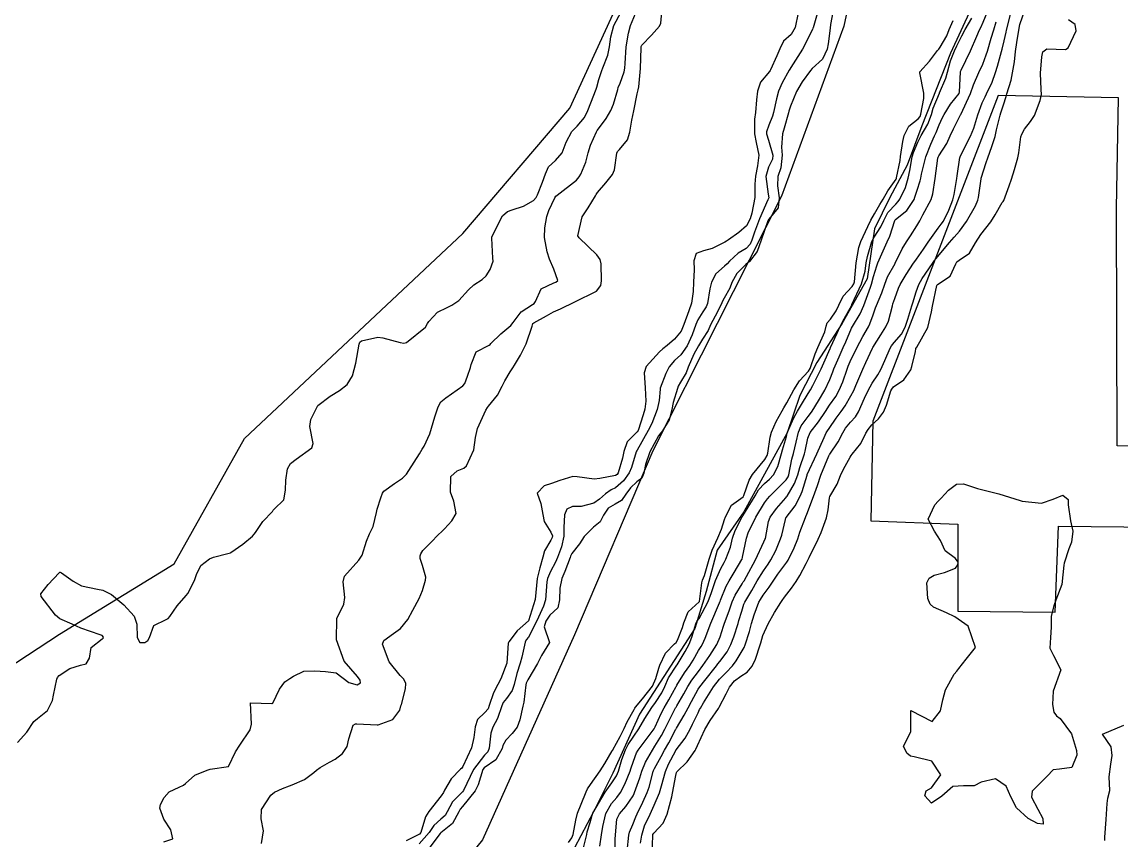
# Model space of a CAD drawing. Header units: metres. Extents: x 292545 to 299085, y 7450245 to 7463078.
# Drawn here: x 296608.5 to 296711.8, y 7460355.5 to 7460432.3 of the extents above; entities that cross this region are included whole.
import ezdxf

# ---------------------------------------------------------------- set-up
doc = ezdxf.new("R2010")
doc.units = ezdxf.units.M
for name, color, linetype in [('Curvas de Nivel 1m', 11, 'Continuous'), ('Curvas de Nivel 5m', 15, 'Continuous'), ('Edificações', 30, 'Continuous'), ('Hidrografia', 140, 'Continuous')]:
    doc.layers.add(name, color=color, linetype=linetype)

msp = doc.modelspace()

# ---------------------------------------------------------------- linework, layer by layer
at = {"layer": 'Curvas de Nivel 1m', "flags": 128}
for points, elevation in [([(296684.73, 7460433.7), (296684.42, 7460432.03), (296684.38, 7460431.7), (296684.22, 7460430.21), (296684.12, 7460429.71), (296683.66, 7460428.77), (296682.7, 7460427.9), (296682.54, 7460427.72), (296681.78, 7460426.64), (296681.24, 7460425.74), (296680.66, 7460424.36), (296680.52, 7460423.89), (296680.48, 7460423.75), (296680.08, 7460422.31), (296679.93, 7460421.76), (296679.84, 7460420.53), (296679.89, 7460419.76), (296679.76, 7460418.59), (296679.49, 7460417.76), (296679.45, 7460416.88), (296679.62, 7460415.76), (296679.5, 7460414.81), (296678.65, 7460413.77), (296678.59, 7460413.72), (296678.53, 7460413.61), (296677.92, 7460411.78), (296677.55, 7460410.73), (296676.83, 7460409.79), (296676.48, 7460409.5), (296675.63, 7460408.65), (296675.16, 7460407.81), (296674.98, 7460407.29), (296674.45, 7460406.34), (296674.27, 7460406), (296674.19, 7460405.82), (296673.59, 7460404.66), (296673.17, 7460403.83), (296672.93, 7460403.31), (296672.4, 7460402.48), (296672.02, 7460401.85), (296671.6, 7460401.07), (296671.08, 7460399.86), (296670.89, 7460399.34), (296670.35, 7460398.45), (296670.14, 7460398.08), (296670.06, 7460397.87), (296669.65, 7460396.55), (296669.54, 7460395.88), (296669.29, 7460394.9), (296668.66, 7460393.89), (296668.49, 7460393.69), (296668.29, 7460393.41), (296667.48, 7460391.9), (296667.07, 7460390.72), (296666.92, 7460389.91), (296666.71, 7460389.45), (296666.24, 7460389.08), (296665.64, 7460388.52), (296665.23, 7460387.93), (296664.82, 7460387.33), (296664.21, 7460387.01), (296663.55, 7460386.61), (296663.12, 7460385.95), (296662.82, 7460385.33), (296662.19, 7460384.83), (296661.3, 7460383.97), (296660.88, 7460383.28), (296660.16, 7460382.35), (296660.03, 7460382.12), (296659.98, 7460381.99), (296659.48, 7460380.66), (296659.22, 7460380), (296659.01, 7460379.11), (296658.98, 7460378), (296658.83, 7460377.27), (296658.09, 7460376.58), (296657.7, 7460376.02), (296657.55, 7460375.49), (296658.06, 7460374.01), (296657.3, 7460372.77), (296656.91, 7460372.03), (296656.02, 7460370.5), (296655.87, 7460370.19), (296655.83, 7460370.04), (296655.63, 7460368.41), (296655.56, 7460368.04), (296655.28, 7460366.74), (296655.01, 7460366.05), (296654.56, 7460365.45), (296653.95, 7460364.84), (296653.68, 7460364.33), (296653.61, 7460364.06), (296653.02, 7460362.98), (296651.92, 7460362.25), (296651.79, 7460362.08), (296651.35, 7460360.64), (296651.07, 7460360.09), (296649.88, 7460358.61), (296649.65, 7460358.34), (296649.54, 7460358.11), (296648.95, 7460357.02), (296647.84, 7460356.14), (296647.79, 7460356.08), (296646.35, 7460354.15)], 653), ([(296666.6, 7460355.15), (296666.71, 7460355.91), (296666.98, 7460356.79), (296667.49, 7460357.9), (296667.61, 7460358.17), (296667.88, 7460358.73), (296668.37, 7460359.89), (296668.55, 7460360.54), (296668.93, 7460361.88), (296669.23, 7460362.57), (296669.91, 7460363.87), (296669.92, 7460363.89), (296669.94, 7460363.92), (296670.79, 7460365.02), (296671.25, 7460365.86), (296671.48, 7460366.34), (296671.99, 7460367.41), (296672.14, 7460367.7), (296672.23, 7460367.85), (296672.5, 7460368.35), (296673.43, 7460369.83), (296674.02, 7460370.57), (296674.64, 7460371.2), (296675.23, 7460371.81), (296675.57, 7460372.27), (296676.05, 7460373.08), (296676.31, 7460373.54), (296676.43, 7460373.8), (296676.82, 7460375.05), (296677.02, 7460375.79), (296677.27, 7460376.61), (296677.71, 7460377.78), (296677.84, 7460378.05), (296678.11, 7460378.46), (296678.68, 7460379.2), (296679.05, 7460379.76), (296679.49, 7460380.41), (296680.15, 7460381.31), (296680.34, 7460381.56), (296680.45, 7460381.75), (296681.01, 7460382.9), (296681.35, 7460383.74), (296681.56, 7460384.36), (296682.07, 7460385.73), (296682.11, 7460385.83), (296682.21, 7460386.06), (296682.84, 7460387.72), (296683.2, 7460388.75), (296683.53, 7460389.71), (296684.27, 7460391.54), (296684.32, 7460391.65), (296684.36, 7460391.7), (296685.13, 7460392.85), (296685.57, 7460393.69), (296685.84, 7460394.14), (296686.31, 7460394.7), (296686.78, 7460395.21), (296687.05, 7460395.67), (296687.62, 7460396.94), (296687.96, 7460397.66), (296688.35, 7460398.35), (296688.86, 7460399.14), (296689.14, 7460399.64), (296689.53, 7460400.48), (296690.03, 7460401.63), (296690.16, 7460401.87), (296690.4, 7460402.17), (296691.08, 7460402.95), (296691.44, 7460403.62), (296691.68, 7460404.37), (296692.06, 7460405.61), (296692.15, 7460405.91), (296692.46, 7460406.92), (296692.72, 7460407.61), (296693.04, 7460408.17), (296694.01, 7460409.59), (296694.2, 7460409.87), (296694.49, 7460410.26), (296695.1, 7460410.98), (296695.6, 7460411.57), (296696.02, 7460412.06), (296696.52, 7460412.64), (296697.2, 7460413.55), (296698.03, 7460415.02), (296698.25, 7460415.53), (296698.31, 7460415.78), (296698.56, 7460417.53), (296698.58, 7460417.61), (296699.03, 7460419.09), (296699.18, 7460419.52), (296699.57, 7460420.57), (296699.87, 7460421.52), (296700.02, 7460422.13), (296700.35, 7460423.51), (296700.42, 7460423.75), (296700.66, 7460424.5), (296700.91, 7460425.27), (296700.99, 7460425.51), (296701.37, 7460426.82), (296701.52, 7460427.5), (296701.68, 7460428.54), (296701.79, 7460429.5), (296701.9, 7460430.33), (296702.09, 7460431.5), (296702.21, 7460432.04), (296702.7, 7460433.49)], 658), ([(296608.12, 7460364.61), (296608.98, 7460365.57), (296609.66, 7460366.58), (296609.98, 7460366.87), (296610.94, 7460367.62), (296611.39, 7460368.57), (296611.51, 7460369.05), (296611.81, 7460370.56), (296611.86, 7460370.72), (296612.02, 7460370.9), (296613.03, 7460371.55), (296614.03, 7460371.87), (296614.55, 7460372.01), (296614.86, 7460372.52), (296615.02, 7460373.55), (296616.06, 7460374.36), (296616.16, 7460374.42), (296616.19, 7460374.51), (296616.06, 7460374.66), (296615.86, 7460374.72), (296614.07, 7460375.34), (296613.26, 7460375.73), (296612.08, 7460376.22), (296611.68, 7460376.56), (296610.35, 7460378.33), (296610.3, 7460378.58), (296611.01, 7460379.46), (296612.04, 7460380.56), (296612.09, 7460380.6), (296612.13, 7460380.62), (296612.24, 7460380.56), (296613.34, 7460379.75), (296614.12, 7460379.33), (296615.62, 7460379.02), (296616.12, 7460378.92), (296616.93, 7460378.5), (296618.1, 7460377.54), (296619.08, 7460376.48), (296619.33, 7460375.72), (296619.35, 7460374.47), (296619.61, 7460374.02), (296620.06, 7460374.01), (296620.34, 7460374.18), (296620.5, 7460374.46), (296620.92, 7460375.61), (296622.08, 7460376.17), (296622.26, 7460376.26), (296622.4, 7460376.44), (296623.09, 7460377.44), (296623.96, 7460378.41), (296624.11, 7460378.62), (296624.72, 7460379.82), (296624.93, 7460380.4), (296625.32, 7460381.22), (296626.15, 7460381.87), (296626.51, 7460382.02), (296627.86, 7460382.37), (296628.1, 7460382.42), (296628.15, 7460382.45), (296629.28, 7460383.24), (296630.18, 7460383.99), (296630.34, 7460384.18), (296630.45, 7460384.34), (296631.15, 7460385.38), (296632.04, 7460386.32), (296632.11, 7460386.42), (296632.21, 7460386.53), (296633.12, 7460387.41), (296633.27, 7460388.31), (296633.31, 7460389.24), (296633.46, 7460390.31), (296633.75, 7460390.82), (296634.26, 7460391.21), (296635.73, 7460392.28), (296635.87, 7460392.69), (296635.56, 7460394.28), (296635.65, 7460394.94), (296636.32, 7460396.27), (296637.46, 7460397.13), (296638.34, 7460397.66), (296639.06, 7460398.24), (296639.55, 7460399.04), (296639.87, 7460400.23), (296640.18, 7460402.01), (296640.25, 7460402.22), (296640.39, 7460402.33), (296641.94, 7460402.67), (296642.4, 7460402.62), (296644.04, 7460402.18), (296644.39, 7460402.12), (296644.64, 7460402.18), (296646.41, 7460403.63), (296646.6, 7460403.95), (296646.71, 7460404.15), (296647.55, 7460405.02), (296648.43, 7460405.47), (296648.89, 7460405.67), (296649.55, 7460406.11), (296650.45, 7460407.11), (296650.96, 7460407.59), (296651.74, 7460408.09), (296652.12, 7460408.43), (296652.48, 7460409.03), (296652.75, 7460409.82), (296652.74, 7460410.08), (296652.63, 7460411.97), (296652.65, 7460412.08), (296653.25, 7460413.35), (296653.64, 7460414.07), (296654.12, 7460414.48), (296654.54, 7460414.62), (296655.61, 7460414.98), (296656.56, 7460415.52), (296656.8, 7460415.79), (296656.92, 7460416.03), (296657.38, 7460417.22), (296657.67, 7460418.02), (296657.95, 7460418.66), (296658.6, 7460419.26), (296659.24, 7460420), (296659.63, 7460420.98), (296660.15, 7460421.99), (296660.64, 7460422.5), (296661.32, 7460423.3), (296661.66, 7460423.97), (296661.94, 7460424.69), (296662.42, 7460425.96), (296662.48, 7460426.16), (296662.69, 7460426.86), (296662.95, 7460427.71), (296663.05, 7460427.96), (296663.52, 7460429.14), (296663.68, 7460429.95), (296663.8, 7460430.88), (296664.1, 7460431.95), (296664.77, 7460433.24)], 653), ([(296621.84, 7460355.3), (296622.69, 7460355.58), (296622.5, 7460356.43), (296621.86, 7460357.41), (296621.49, 7460358.44), (296621.54, 7460358.78), (296621.88, 7460359.46), (296622.35, 7460359.98), (296623.28, 7460360.43), (296623.71, 7460360.61), (296623.9, 7460360.77), (296624.77, 7460361.54), (296625.92, 7460362.03), (296626.21, 7460362.1), (296627.92, 7460362.37), (296628.57, 7460363.73), (296628.98, 7460364.36), (296629.96, 7460365.81), (296630.07, 7460366.34), (296629.99, 7460368.34), (296631.99, 7460368.28), (296632.02, 7460368.29), (296632.09, 7460368.32), (296632.71, 7460369.61), (296633.21, 7460370.31), (296633.69, 7460370.63), (296634.02, 7460370.83), (296635, 7460371.31), (296636.03, 7460371.36), (296637.02, 7460371.27), (296638.03, 7460371.17), (296639.22, 7460370.24), (296640.01, 7460370.03), (296640.32, 7460370.23), (296640.27, 7460370.48), (296640.02, 7460370.81), (296638.78, 7460372.24), (296638.06, 7460374.25), (296638.08, 7460376.25), (296638.74, 7460377.6), (296638.85, 7460378.24), (296638.68, 7460379.69), (296638.82, 7460380.24), (296640.15, 7460381.75), (296640.46, 7460382.22), (296640.86, 7460383.52), (296641.16, 7460384.21), (296641.49, 7460384.91), (296641.81, 7460386.2), (296641.88, 7460386.53), (296642.22, 7460387.6), (296642.38, 7460388.04), (296642.51, 7460388.2), (296643.5, 7460388.92), (296644.24, 7460389.45), (296644.62, 7460389.8), (296644.86, 7460390.17), (296645.85, 7460391.73), (296646.11, 7460392.15), (296646.17, 7460392.26), (296646.28, 7460392.45), (296646.83, 7460393.61), (296646.98, 7460394.14), (296647.28, 7460395.18), (296647.6, 7460396.14), (296647.86, 7460396.6), (296648.33, 7460396.98), (296649.93, 7460398.11), (296650.11, 7460398.34), (296650.36, 7460399.02), (296650.63, 7460399.84), (296650.7, 7460400.1), (296651.18, 7460401.29), (296652.39, 7460401.92), (296652.48, 7460401.99), (296652.55, 7460402.08), (296653.48, 7460403), (296654.41, 7460403.76), (296654.63, 7460404.06), (296655.4, 7460405.07), (296656.44, 7460405.74), (296656.62, 7460405.85), (296656.73, 7460406.03), (296657.26, 7460407.22), (296658.46, 7460407.79), (296658.64, 7460407.83), (296658.83, 7460408.01), (296658.47, 7460409.05), (296658.04, 7460410.01), (296657.82, 7460410.69), (296657.57, 7460412.02), (296657.6, 7460412.94), (296657.79, 7460414.02), (296657.99, 7460414.56), (296658.56, 7460415.77), (296658.65, 7460415.92), (296658.76, 7460416.01), (296660.58, 7460417.43), (296660.83, 7460417.73), (296660.98, 7460417.98), (296661.46, 7460419.11), (296661.68, 7460419.97), (296661.89, 7460420.69), (296662.46, 7460421.96), (296662.52, 7460422.08), (296662.64, 7460422.25), (296663.38, 7460423.22), (296663.82, 7460423.95), (296664.06, 7460424.54), (296664.46, 7460425.94), (296664.51, 7460426.11), (296664.68, 7460426.53), (296665.05, 7460427.58), (296665.11, 7460427.93), (296665.14, 7460428.36), (296665.26, 7460429.93), (296665.45, 7460431.22), (296665.65, 7460431.93), (296666.28, 7460433.43)], 654), ([(296683.23, 7460433.25), (296682.8, 7460431.72), (296682.78, 7460431.68), (296682.74, 7460431.57), (296681.79, 7460429.73), (296680.71, 7460427.99), (296680.61, 7460427.85), (296680.55, 7460427.75), (296679.89, 7460426.56), (296679.55, 7460425.76), (296679.36, 7460425.07), (296679.07, 7460423.77), (296678.97, 7460423.44), (296678.64, 7460422.57), (296678.43, 7460421.97), (296678.43, 7460421.77), (296678.62, 7460421.17), (296679.01, 7460419.77), (296678.98, 7460419.39), (296678.59, 7460418.65), (296678.36, 7460417.77), (296678.56, 7460416.09), (296678.63, 7460415.77), (296678.62, 7460415.7), (296678.55, 7460415.56), (296677.75, 7460413.78), (296677.28, 7460412.55), (296677.05, 7460411.79), (296676.9, 7460411.4), (296676.5, 7460411.01), (296675.75, 7460410.55), (296674.94, 7460409.82), (296674.73, 7460409.57), (296674.48, 7460409.33), (296673.66, 7460408.63), (296673.25, 7460407.83), (296673.09, 7460407.2), (296672.87, 7460405.84), (296672.75, 7460405.53), (296672.43, 7460405.05), (296671.97, 7460404.3), (296671.78, 7460403.85), (296671.45, 7460402.9), (296670.98, 7460401.86), (296670.38, 7460401.03), (296669.79, 7460400.47), (296669.29, 7460399.88), (296668.98, 7460399.27), (296668.45, 7460397.89), (296668.43, 7460397.8), (296668.33, 7460396.72), (296668.15, 7460395.89), (296667.64, 7460394.57), (296667.32, 7460393.9), (296666.27, 7460392.08), (296666.21, 7460391.98), (296666.19, 7460391.92), (296665.75, 7460390.44), (296665.54, 7460389.93), (296665, 7460389.17), (296664.23, 7460388.54), (296663.85, 7460388.33), (296663.3, 7460387.95), (296662.73, 7460387.45), (296662.21, 7460387.08), (296661.01, 7460386.78), (296660.21, 7460386.76), (296659.69, 7460386.51), (296659.46, 7460386), (296659.38, 7460384.81), (296659.39, 7460384), (296659.18, 7460382.99), (296658.81, 7460382), (296658.61, 7460381.54), (296658.14, 7460380.66), (296657.87, 7460380.01), (296657.81, 7460379.69), (296657.67, 7460378.02), (296657.5, 7460377.42), (296656.87, 7460376.03), (296656.07, 7460374.52), (296655.87, 7460374.24), (296655.76, 7460374.04), (296655.45, 7460372.64), (296655.3, 7460372.05), (296654.99, 7460371.08), (296654.74, 7460370.05), (296654.56, 7460369.5), (296654, 7460368.75), (296653.7, 7460368.36), (296653.59, 7460368.06), (296653.18, 7460366.86), (296652.74, 7460366.07), (296652.53, 7460365.5), (296652.4, 7460364.08), (296652.26, 7460363.75), (296651.94, 7460363.42), (296650.93, 7460362.09), (296650.59, 7460361.42), (296649.99, 7460360.11), (296649.89, 7460359.99), (296648.96, 7460359.04), (296648.46, 7460358.12), (296648.25, 7460357.75), (296647.86, 7460357.43), (296647.18, 7460356.82), (296646.75, 7460356.15), (296645.83, 7460355.09)], 654), ([(296661.21, 7460354.59), (296661.54, 7460355.97), (296661.59, 7460356.23), (296661.86, 7460357.09), (296662.06, 7460357.78), (296662.13, 7460357.97), (296662.42, 7460358.51), (296663.29, 7460359.95), (296663.9, 7460360.82), (296664.34, 7460361.5), (296664.52, 7460361.93), (296664.85, 7460363.01), (296665.18, 7460363.93), (296665.44, 7460364.43), (296665.96, 7460365.2), (296666.43, 7460365.91), (296667, 7460366.88), (296667.65, 7460367.9), (296668, 7460368.37), (296668.6, 7460369.29), (296668.88, 7460369.88), (296669.21, 7460370.68), (296670, 7460371.87), (296670.01, 7460371.89), (296670.03, 7460371.92), (296670.77, 7460373.15), (296671.15, 7460373.86), (296671.42, 7460374.51), (296671.83, 7460375.85), (296671.91, 7460376.03), (296672.09, 7460376.27), (296672.95, 7460377.84), (296673.25, 7460378.7), (296673.63, 7460379.83), (296674.14, 7460380.94), (296674.45, 7460381.52), (296674.6, 7460381.82), (296675.03, 7460382.95), (296675.24, 7460383.81), (296675.47, 7460384.53), (296676.13, 7460385.8), (296676.16, 7460385.84), (296676.2, 7460385.9), (296677.34, 7460387.78), (296677.68, 7460388.33), (296678.24, 7460388.93), (296678.69, 7460389.33), (296679.06, 7460389.76), (296679.48, 7460390.54), (296679.84, 7460391.75), (296679.92, 7460392.11), (296680.29, 7460393.35), (296680.37, 7460393.67), (296680.39, 7460393.75), (296680.97, 7460395.09), (296681.33, 7460395.74), (296681.7, 7460396.36), (296682.34, 7460397.38), (296682.55, 7460397.73), (296682.76, 7460398.14), (296683.56, 7460399.71), (296683.81, 7460400.27), (296684.39, 7460401.61), (296684.42, 7460401.67), (296684.43, 7460401.7), (296685.04, 7460403.06), (296685.34, 7460403.69), (296685.71, 7460404.4), (296686.42, 7460405.68), (296686.43, 7460405.7), (296686.44, 7460405.73), (296687.35, 7460407.67), (296687.68, 7460408.86), (296687.78, 7460409.66), (296687.89, 7460410.26), (296688.31, 7460411.65), (296688.52, 7460412.06), (296689.14, 7460413.03), (296689.42, 7460413.64), (296689.81, 7460414.37), (296690.55, 7460415.18), (296690.78, 7460415.4), (296690.94, 7460415.63), (296691.45, 7460416.74), (296691.73, 7460417.62), (296691.88, 7460418.33), (296692.1, 7460419.62), (296692.2, 7460420.02), (296692.62, 7460421), (296692.94, 7460421.61), (296693.55, 7460422.68), (296693.89, 7460423.59), (296694.07, 7460424.18), (296694.65, 7460425.58), (296694.67, 7460425.63), (296695.26, 7460427.01), (296695.4, 7460427.57), (296695.68, 7460428.61), (296696.06, 7460429.57), (296696.27, 7460430.02), (296696.74, 7460430.98), (296697.05, 7460431.56), (296697.68, 7460432.62)], 654), ([(296665.35, 7460354.41), (296665.49, 7460355.92), (296665.56, 7460356.21), (296665.86, 7460356.92), (296666.15, 7460357.64), (296666.27, 7460357.92), (296666.8, 7460359), (296667.21, 7460359.91), (296667.39, 7460360.41), (296667.79, 7460361.9), (296667.82, 7460361.99), (296667.92, 7460362.18), (296668.52, 7460363.3), (296668.84, 7460363.88), (296669.24, 7460364.59), (296669.92, 7460365.87), (296669.94, 7460365.9), (296669.96, 7460365.95), (296670.68, 7460367.17), (296671.05, 7460367.86), (296671.38, 7460368.48), (296672.01, 7460369.63), (296672.15, 7460369.85), (296672.63, 7460370.45), (296673.74, 7460371.82), (296673.86, 7460371.99), (296674.04, 7460372.23), (296674.73, 7460373.14), (296675.08, 7460373.81), (296675.34, 7460374.54), (296675.75, 7460375.8), (296675.83, 7460376.06), (296676.09, 7460376.96), (296676.29, 7460377.61), (296676.38, 7460377.8), (296677.03, 7460378.88), (296677.55, 7460379.78), (296678.14, 7460380.75), (296678.56, 7460381.35), (296678.83, 7460381.76), (296679.28, 7460382.64), (296679.74, 7460383.75), (296679.85, 7460384.08), (296680.2, 7460385.55), (296680.24, 7460385.71), (296680.27, 7460385.75), (296681.12, 7460386.84), (296681.59, 7460387.74), (296681.77, 7460388.19), (296682.24, 7460389.73), (296682.25, 7460389.77), (296683.14, 7460391.72), (296683.82, 7460393.24), (296684.03, 7460393.7), (296684.13, 7460393.87), (296684.3, 7460394.11), (296684.95, 7460395.06), (296685.42, 7460395.69), (296685.8, 7460396.22), (296686.34, 7460397.18), (296686.6, 7460397.68), (296686.81, 7460398.13), (296687.46, 7460399.66), (296687.74, 7460400.29), (296688.37, 7460401.65), (296688.39, 7460401.7), (296689.15, 7460402.9), (296689.63, 7460403.64), (296689.86, 7460404.19), (296690.23, 7460405.63), (296690.27, 7460405.8), (296690.45, 7460406.32), (296690.8, 7460407.28), (296690.96, 7460407.62), (296691.54, 7460408.56), (296692.22, 7460409.61), (296692.33, 7460409.77), (296692.49, 7460410.01), (296693.16, 7460410.95), (296693.6, 7460411.59), (296694.53, 7460412.91), (296694.82, 7460413.29), (296695.02, 7460413.58), (296695.52, 7460414.59), (296695.91, 7460415.57), (296696.04, 7460416.08), (296696.27, 7460417.56), (296696.31, 7460417.84), (296696.57, 7460419.56), (296696.58, 7460419.59), (296696.6, 7460419.64), (296697.57, 7460421.55), (296697.88, 7460422.29), (296698.25, 7460423.54), (296698.66, 7460424.68), (296698.94, 7460425.25), (296699.08, 7460425.53), (296699.59, 7460426.62), (296699.91, 7460427.52), (296700.1, 7460428.13), (296700.48, 7460429.51), (296700.53, 7460429.71), (296700.73, 7460430.51), (296700.92, 7460431.33), (296700.96, 7460431.51), (296701.31, 7460432.96)], 657), ([(296667.68, 7460354.04), (296667.75, 7460355.9), (296667.76, 7460355.98), (296667.85, 7460356.1), (296668.71, 7460357.04), (296669.09, 7460357.88), (296669.53, 7460359.52), (296669.61, 7460359.87), (296669.91, 7460361.52), (296669.97, 7460361.81), (296670.01, 7460361.87), (296670.98, 7460362.81), (296671.71, 7460363.85), (296671.8, 7460364), (296671.95, 7460364.32), (296672.64, 7460365.84), (296673.13, 7460366.68), (296673.92, 7460367.82), (296673.99, 7460367.92), (296674.63, 7460369.19), (296674.95, 7460369.81), (296675.43, 7460370.4), (296676.02, 7460370.85), (296676.61, 7460371.21), (296677.07, 7460371.79), (296677.38, 7460372.45), (296677.83, 7460373.78), (296677.88, 7460373.97), (296678.07, 7460374.66), (296678.57, 7460375.77), (296679.16, 7460376.83), (296679.77, 7460377.76), (296679.9, 7460377.96), (296680.11, 7460378.27), (296680.75, 7460379.12), (296681.19, 7460379.74), (296681.56, 7460380.31), (296682.15, 7460381.41), (296682.29, 7460381.73), (296682.42, 7460381.99), (296683.26, 7460383.71), (296683.55, 7460384.34), (296684.05, 7460385.7), (296684.21, 7460386.45), (296684.32, 7460387.6), (296684.37, 7460387.7), (296685.05, 7460388.88), (296685.37, 7460389.69), (296685.65, 7460390.29), (296686.27, 7460391.42), (296686.37, 7460391.58), (296686.47, 7460391.68), (296687.26, 7460392.69), (296687.75, 7460393.67), (296687.95, 7460394.01), (296688.3, 7460394.43), (296688.93, 7460395.02), (296689.39, 7460395.64), (296689.69, 7460396.28), (296690.1, 7460397.63), (296690.18, 7460397.8), (296690.35, 7460398.02), (296691.32, 7460398.66), (296691.97, 7460399.61), (296692.07, 7460399.92), (296692.39, 7460401.34), (296692.44, 7460401.57), (296692.45, 7460401.61), (296692.52, 7460401.73), (296693.55, 7460403.59), (296693.9, 7460405.06), (296693.99, 7460405.59), (296694.41, 7460407.53), (296694.43, 7460407.58), (296694.46, 7460407.61), (296695.65, 7460408.39), (296696.19, 7460409.56), (296696.29, 7460409.76), (296696.49, 7460409.91), (296697.48, 7460410.57), (296698.03, 7460411.54), (296698.52, 7460412.33), (296699.48, 7460413.52), (296699.89, 7460414.17), (296700.55, 7460415.31), (296700.63, 7460415.43), (296700.68, 7460415.51), (296701.2, 7460416.88), (296701.42, 7460417.5), (296701.69, 7460418.41), (296702, 7460419.5), (296702.11, 7460419.99), (296702.3, 7460421.49), (296702.37, 7460421.75), (296702.63, 7460422.22), (296703.21, 7460422.92), (296703.57, 7460423.48), (296704.11, 7460424.91), (296704.23, 7460425.47), (296704.21, 7460425.93), (296704.14, 7460427.47), (296704.25, 7460429), (296704.37, 7460429.47), (296704.73, 7460429.74), (296706.48, 7460429.69), (296706.73, 7460429.83), (296707.49, 7460431.43), (296707.38, 7460432.05), (296706.76, 7460432.46)], 659), ([(296659.84, 7460355.21), (296660.16, 7460355.66), (296660.26, 7460355.99), (296660.52, 7460357.32), (296660.69, 7460357.98), (296661.02, 7460358.84), (296661.49, 7460359.97), (296661.61, 7460360.26), (296661.9, 7460360.68), (296662.81, 7460361.96), (296663.23, 7460362.65), (296663.94, 7460363.82), (296663.98, 7460363.9), (296663.99, 7460363.94), (296664.69, 7460365.19), (296665.06, 7460365.93), (296665.34, 7460366.56), (296665.99, 7460367.71), (296666.07, 7460367.84), (296666.12, 7460367.92), (296666.79, 7460368.7), (296667.71, 7460369.89), (296668.02, 7460370.61), (296668.31, 7460371.61), (296668.4, 7460371.89), (296668.93, 7460373), (296669.79, 7460373.87), (296669.93, 7460374), (296670.07, 7460374.22), (296670.54, 7460375.4), (296670.66, 7460375.86), (296671.05, 7460376.9), (296672.1, 7460377.81), (296672.13, 7460377.85), (296672.36, 7460379.62), (296672.41, 7460379.85), (296672.6, 7460380.3), (296673.05, 7460381.84), (296673.33, 7460382.67), (296673.86, 7460383.82), (296674.19, 7460384.64), (296674.48, 7460385.54), (296674.56, 7460385.82), (296675.12, 7460386.91), (296676.22, 7460387.69), (296676.3, 7460387.8), (296676.78, 7460389.26), (296677.11, 7460389.79), (296678.27, 7460391.19), (296678.47, 7460391.56), (296678.53, 7460391.77), (296678.76, 7460393.3), (296678.88, 7460393.76), (296679.32, 7460394.75), (296679.88, 7460395.75), (296680.05, 7460396.03), (296680.33, 7460396.51), (296680.77, 7460397.32), (296680.98, 7460397.74), (296681.51, 7460398.58), (296682.36, 7460399.48), (296682.51, 7460399.73), (296682.99, 7460401.11), (296683.23, 7460401.72), (296683.88, 7460403.18), (296684.02, 7460403.71), (296684.11, 7460404.01), (296684.42, 7460404.37), (296684.97, 7460405.16), (296685.2, 7460405.69), (296685.61, 7460406.53), (296686.46, 7460407.43), (296686.62, 7460407.68), (296686.67, 7460407.88), (296686.82, 7460409.67), (296687.08, 7460411.1), (296687.28, 7460411.67), (296687.93, 7460413.06), (296688.21, 7460413.65), (296688.54, 7460414.26), (296689.06, 7460415.13), (296689.36, 7460415.64), (296689.8, 7460416.41), (296690.58, 7460417.52), (296690.62, 7460417.59), (296690.63, 7460417.63), (296690.95, 7460419.27), (296691, 7460419.63), (296691.2, 7460421.05), (296691.34, 7460421.62), (296691.78, 7460422.48), (296692.65, 7460423.18), (296692.84, 7460423.41), (296692.9, 7460423.6), (296693.17, 7460425.09), (296693.2, 7460425.59), (296692.81, 7460427.49), (296692.82, 7460427.6), (296693.73, 7460428.58), (296694.46, 7460429.58), (296694.58, 7460429.73), (296694.73, 7460429.92), (296695.33, 7460430.98), (296695.55, 7460431.57), (296695.93, 7460432.4)], 653), ([(296664.17, 7460353.94), (296664.22, 7460355.55), (296664.23, 7460355.94), (296664.37, 7460357.43), (296664.63, 7460357.93), (296665.21, 7460358.6), (296665.89, 7460359.62), (296665.99, 7460359.82), (296666.03, 7460359.92), (296666.52, 7460361.3), (296666.72, 7460361.91), (296667.06, 7460362.78), (296667.71, 7460363.89), (296667.95, 7460364.26), (296668.57, 7460365.27), (296668.89, 7460365.88), (296669.24, 7460366.61), (296669.89, 7460367.87), (296669.93, 7460367.94), (296669.99, 7460368.06), (296670.67, 7460369.2), (296671.04, 7460369.86), (296671.42, 7460370.46), (296672.03, 7460371.27), (296672.45, 7460371.84), (296673.1, 7460372.79), (296673.75, 7460373.82), (296674.07, 7460374.55), (296674.37, 7460375.53), (296674.47, 7460375.82), (296674.92, 7460376.99), (296675.2, 7460377.81), (296675.47, 7460378.45), (296676.13, 7460379.51), (296676.24, 7460379.69), (296676.31, 7460379.8), (296676.53, 7460380.19), (296677.38, 7460381.78), (296678.17, 7460383.45), (296678.27, 7460383.67), (296678.31, 7460383.77), (296678.6, 7460385.36), (296678.76, 7460385.76), (296679.37, 7460386.6), (296680.22, 7460387.58), (296680.3, 7460387.67), (296680.35, 7460387.75), (296681.06, 7460388.92), (296681.36, 7460389.74), (296681.54, 7460390.45), (296681.97, 7460391.73), (296682.04, 7460391.97), (296682.29, 7460393.19), (296682.52, 7460393.73), (296683.29, 7460394.73), (296683.95, 7460395.71), (296684.33, 7460396.28), (296684.92, 7460397.11), (296685.25, 7460397.69), (296685.57, 7460398.47), (296685.98, 7460399.68), (296686.09, 7460399.96), (296686.38, 7460400.62), (296686.73, 7460401.34), (296686.9, 7460401.67), (296687.47, 7460402.73), (296688, 7460403.66), (296688.13, 7460403.94), (296688.43, 7460404.77), (296688.66, 7460405.43), (296688.75, 7460405.65), (296689.25, 7460406.85), (296689.52, 7460407.64), (296689.78, 7460408.33), (296690.48, 7460409.6), (296690.49, 7460409.62), (296691.14, 7460410.98), (296691.55, 7460411.62), (296691.94, 7460412.2), (296692.53, 7460413.13), (296692.81, 7460413.61), (296693.09, 7460414.15), (296693.86, 7460415.59), (296694.03, 7460416.12), (296694.24, 7460417.59), (296694.51, 7460419.49), (296694.54, 7460419.58), (296694.6, 7460419.71), (296695.33, 7460420.86), (296695.67, 7460421.57), (296695.97, 7460422.23), (296696.64, 7460423.56), (296696.65, 7460423.59), (296697.57, 7460425.55), (296697.86, 7460426.36), (296698.34, 7460427.54), (296698.71, 7460428.32), (296699.05, 7460429.19), (296699.16, 7460429.53), (296699.51, 7460430.75), (296699.74, 7460431.52), (296699.99, 7460432.28)], 656)]:
    msp.add_lwpolyline(points, dxfattribs=dict(at, elevation=elevation))
at = {"layer": 'Curvas de Nivel 5m', "flags": 128}
for points, elevation in [([(296631.03, 7460355.13), (296631.21, 7460356.33), (296630.98, 7460357.45), (296631.02, 7460358.33), (296631.89, 7460359.68), (296632.25, 7460359.96), (296633, 7460360.31), (296633.64, 7460360.56), (296633.9, 7460360.63), (296635.05, 7460361.14), (296635.92, 7460361.8), (296636.18, 7460362.01), (296636.53, 7460362.26), (296637.4, 7460362.78), (296637.93, 7460363.06), (296638.61, 7460363.57), (296639.05, 7460364.24), (296639.22, 7460364.97), (296639.63, 7460366.23), (296639.83, 7460366.37), (296639.97, 7460366.38), (296641.89, 7460366.27), (296641.96, 7460366.28), (296643.36, 7460366.79), (296643.99, 7460367.65), (296644.11, 7460368.06), (296644.15, 7460368.18), (296644.53, 7460369.65), (296644.57, 7460370.17), (296644.39, 7460370.55), (296644.02, 7460370.92), (296643.01, 7460372.19), (296642.39, 7460373.86), (296642.51, 7460374.2), (296643.41, 7460374.84), (296644.07, 7460375.32), (296644.76, 7460376.17), (296645.22, 7460377.04), (296645.81, 7460378.15), (296646.12, 7460378.88), (296646.42, 7460379.86), (296646.44, 7460380.15), (296646.14, 7460381.24), (296645.9, 7460381.9), (296645.91, 7460382.15), (296645.97, 7460382.33), (296646.16, 7460382.63), (296646.91, 7460383.4), (296647.64, 7460384.14), (296647.92, 7460384.4), (296648.19, 7460384.67), (296648.89, 7460385.43), (296649.28, 7460386.12), (296649.06, 7460387.28), (296648.77, 7460388.12), (296648.78, 7460389.59), (296649.37, 7460390.12), (296650, 7460390.37), (296650.26, 7460390.6), (296650.94, 7460392.1), (296651.12, 7460393.26), (296651.28, 7460394.1), (296652.07, 7460395.83), (296652.22, 7460396.08), (296652.32, 7460396.2), (296653.16, 7460397.24), (296653.62, 7460398.07), (296653.86, 7460398.56), (296654.36, 7460399.42), (296654.61, 7460399.81), (296654.76, 7460400.05), (296655.32, 7460400.99), (296655.87, 7460402.04), (296656.41, 7460403.71), (296656.48, 7460403.96), (296656.57, 7460404.03), (296657.77, 7460404.67), (296658.43, 7460405.07), (296659.08, 7460405.35), (296660.44, 7460405.99), (296662.45, 7460407), (296662.87, 7460407.54), (296662.93, 7460407.96), (296662.89, 7460409.55), (296662.82, 7460409.96), (296662.49, 7460410.41), (296660.83, 7460411.99), (296660.72, 7460412.2), (296661.12, 7460413.97), (296661.69, 7460414.83), (296662.38, 7460415.96), (296662.44, 7460416.08), (296662.57, 7460416.25), (296663.35, 7460417.18), (296663.96, 7460417.95), (296664.14, 7460418.39), (296664.37, 7460419.94), (296664.44, 7460420.1), (296664.61, 7460420.29), (296665.36, 7460421.19), (296665.59, 7460421.93), (296665.77, 7460423.05), (296665.96, 7460423.92), (296666.28, 7460425.52), (296666.36, 7460425.91), (296666.42, 7460426.17), (296666.58, 7460427.91), (296666.65, 7460429.84), (296666.65, 7460429.91), (296666.66, 7460429.97), (296666.73, 7460430.11), (296667.61, 7460431.03), (296668.39, 7460431.89), (296668.49, 7460432.16), (296668.67, 7460433.89)], 655), ([(296681.38, 7460433.12), (296681.12, 7460431.74), (296680.74, 7460431.09), (296680.01, 7460430.48), (296679.66, 7460429.76), (296679.39, 7460429.09), (296678.78, 7460427.77), (296678.76, 7460427.71), (296678.7, 7460427.61), (296677.85, 7460426.61), (296677.57, 7460425.78), (296677.48, 7460424.97), (296677.37, 7460423.78), (296677.29, 7460423.14), (296677.29, 7460421.78), (296677.46, 7460420.94), (296677.69, 7460419.78), (296677.58, 7460418.77), (296677.37, 7460417.79), (296677.33, 7460417.03), (296677.33, 7460415.79), (296677.05, 7460414.31), (296676.88, 7460413.79), (296676.53, 7460413.12), (296675.83, 7460412.49), (296674.86, 7460411.82), (296674.65, 7460411.68), (296674.51, 7460411.6), (296673.32, 7460411.01), (296672.5, 7460410.78), (296671.83, 7460410.52), (296671.61, 7460409.85), (296671.62, 7460409), (296671.57, 7460407.85), (296671.55, 7460406.95), (296671.39, 7460405.86), (296671.13, 7460405.16), (296670.67, 7460403.87), (296670.41, 7460403.25), (296669.79, 7460402.49), (296669.09, 7460401.88), (296668.7, 7460401.58), (296668.39, 7460401.29), (296667.12, 7460399.91), (296666.94, 7460399.34), (296667.04, 7460397.91), (296667.09, 7460396.67), (296666.99, 7460395.91), (296666.84, 7460395.39), (296666.38, 7460393.92), (296666.29, 7460393.78), (296665.35, 7460392.86), (296665.02, 7460391.93), (296664.89, 7460391.31), (296664.49, 7460389.94), (296664.4, 7460389.79), (296664.25, 7460389.7), (296662.78, 7460389.42), (296662.24, 7460389.34), (296660.66, 7460389.57), (296660.25, 7460389.59), (296659.03, 7460389.21), (296658.24, 7460388.95), (296657.54, 7460388.71), (296656.9, 7460388.02), (296657.25, 7460387.06), (296657.42, 7460386.02), (296657.56, 7460385.38), (296658.19, 7460384.38), (296658.33, 7460384.01), (296658.31, 7460383.88), (296658.18, 7460383.6), (296657.58, 7460382.6), (296657.41, 7460382.02), (296657.15, 7460381.03), (296656.88, 7460380.03), (296656.78, 7460378.69), (296656.7, 7460378.03), (296656.08, 7460376.04), (296655.03, 7460375.09), (296654.22, 7460374.06), (296654.18, 7460373.94), (296654.03, 7460372.06), (296653.48, 7460370.6), (296653.21, 7460370.07), (296652.79, 7460369.29), (296652.4, 7460368.08), (296652.28, 7460367.78), (296651.98, 7460367.44), (296651.3, 7460366.76), (296651.08, 7460366.09), (296650.96, 7460365.1), (296650.72, 7460364.1), (296649.93, 7460362.37), (296649.82, 7460362.22), (296649.7, 7460362.11), (296648.82, 7460361.21), (296648.21, 7460360.13), (296648.1, 7460359.92), (296647.89, 7460359.6), (296646.72, 7460358.15), (296646.4, 7460357.62), (296645.98, 7460356.16), (296645.84, 7460356.01), (296644.61, 7460355.39)], 655), ([(296662.76, 7460354.88), (296662.93, 7460355.95), (296663.07, 7460356.74), (296663.35, 7460357.95), (296663.88, 7460358.9), (296664.36, 7460359.46), (296664.71, 7460359.93), (296665.13, 7460360.7), (296665.61, 7460361.92), (296665.69, 7460362.15), (296665.93, 7460362.85), (296666.22, 7460363.63), (296666.38, 7460363.91), (296667.59, 7460365.53), (296667.86, 7460365.89), (296667.9, 7460365.96), (296667.97, 7460366.08), (296668.53, 7460367.34), (296668.82, 7460367.88), (296669.26, 7460368.62), (296669.94, 7460369.87), (296669.97, 7460369.92), (296670.01, 7460370), (296670.73, 7460371.15), (296671.21, 7460371.86), (296671.54, 7460372.36), (296672.05, 7460373.24), (296672.29, 7460373.62), (296672.42, 7460373.84), (296672.65, 7460374.42), (296673.18, 7460375.83), (296674, 7460377.72), (296674.05, 7460377.82), (296674.06, 7460377.86), (296674.11, 7460377.98), (296674.64, 7460379.3), (296674.91, 7460379.81), (296675.37, 7460380.58), (296676.11, 7460381.8), (296676.12, 7460381.83), (296676.16, 7460382.03), (296676.53, 7460383.79), (296676.7, 7460384.3), (296677.42, 7460385.78), (296678.22, 7460387.11), (296678.5, 7460387.49), (296678.74, 7460387.76), (296679.49, 7460388.5), (296680.25, 7460389.28), (296680.44, 7460389.56), (296680.51, 7460389.75), (296680.8, 7460391.21), (296680.94, 7460391.74), (296681.2, 7460392.83), (296681.41, 7460393.74), (296681.68, 7460394.36), (296682.32, 7460395.22), (296682.55, 7460395.5), (296682.7, 7460395.72), (296683.31, 7460396.69), (296683.89, 7460397.71), (296684.35, 7460398.71), (296684.64, 7460399.42), (296684.75, 7460399.7), (296685.24, 7460400.83), (296685.61, 7460401.69), (296685.85, 7460402.24), (296686.41, 7460403.53), (296686.5, 7460403.68), (296687.22, 7460404.88), (296687.56, 7460405.66), (296688.18, 7460407.38), (296688.28, 7460407.65), (296688.47, 7460408.38), (296688.76, 7460409.36), (296688.88, 7460409.65), (296689.36, 7460410.78), (296689.75, 7460411.64), (296689.99, 7460412.17), (296690.46, 7460413.63), (296690.49, 7460413.68), (296690.53, 7460413.72), (296691.59, 7460414.57), (296692.27, 7460415.61), (296692.35, 7460415.82), (296692.57, 7460416.49), (296692.84, 7460417.34), (296692.9, 7460417.61), (296692.96, 7460417.98), (296693.38, 7460419.6), (296693.83, 7460420.81), (296694.2, 7460421.59), (296694.33, 7460421.88), (296694.64, 7460422.61), (296694.94, 7460423.29), (296695.09, 7460423.58), (296695.7, 7460424.54), (296696.49, 7460425.56), (296696.54, 7460425.7), (296696.63, 7460427.56), (296696.64, 7460427.62), (296696.7, 7460427.75), (296697.55, 7460429.55), (296698.15, 7460430.95), (296698.42, 7460431.53), (296698.53, 7460431.75), (296698.75, 7460432.24), (296699.12, 7460433.17)], 655), ([(296710.17, 7460355.4), (296710.17, 7460355.72), (296710.29, 7460357.39), (296710.38, 7460358.9), (296710.47, 7460359.39), (296710.63, 7460360.12), (296710.58, 7460361.39), (296710.75, 7460362.57), (296710.85, 7460363.39), (296710.78, 7460364.22), (296709.96, 7460365.4), (296711.97, 7460366.25)], 660)]:
    msp.add_lwpolyline(points, dxfattribs=dict(at, elevation=elevation))
at = {"layer": 'Curvas de Nivel 5m', "elevation": 660, "flags": 128}
msp.add_lwpolyline([(296706.23, 7460387.84), (296706.72, 7460387.44), (296706.73, 7460386.92), (296706.95, 7460385.43), (296707.16, 7460384.46), (296707.04, 7460383.43), (296706.81, 7460382.8), (296706.37, 7460381.44), (296706.33, 7460381.26), (296706.13, 7460379.44), (296705.58, 7460377.98), (296705.4, 7460377.45), (296705.13, 7460376.49), (296705.15, 7460375.45), (296705.07, 7460374.46), (296705.02, 7460373.46), (296705.36, 7460372.77), (296706.03, 7460371.44), (296705.31, 7460369.45), (296705.26, 7460368.19), (296705.4, 7460367.45), (296705.65, 7460367.12), (296705.98, 7460366.86), (296707.03, 7460365.43), (296707.52, 7460363.86), (296707.54, 7460363.42), (296707.09, 7460362.26), (296705.92, 7460362.11), (296705.32, 7460362.05), (296704.75, 7460361.46), (296703.9, 7460360.57), (296703.34, 7460360.03), (296703.29, 7460359.48), (296703.88, 7460358.36), (296704.34, 7460357.47), (296704.38, 7460356.94), (296703.86, 7460357), (296702.98, 7460357.48), (296701.88, 7460358.49), (296701.36, 7460359.5), (296700.9, 7460360.5), (296699.91, 7460361.19), (296698.56, 7460360.88), (296697.9, 7460360.54), (296696.9, 7460360.55), (296695.9, 7460360.48), (296694.89, 7460359.58), (296693.89, 7460358.92), (296693.27, 7460359.6), (296693.41, 7460360.08), (296693.9, 7460360.36), (296694.77, 7460361.58), (296693.93, 7460362.87), (296692.27, 7460363.27), (296691.94, 7460363.33), (296691.6, 7460363.61), (296691.28, 7460364.28), (296691.96, 7460365.61), (296691.98, 7460367.61), (296693.97, 7460366.59), (296694.75, 7460367.58), (296694.97, 7460368.61), (296695.21, 7460369.57), (296696.03, 7460371.03), (296696.27, 7460371.31), (296696.48, 7460371.56), (296697.16, 7460372.44), (296698.05, 7460373.54), (296697.36, 7460375.55), (296696.09, 7460376.41), (296695.31, 7460376.78), (296694.1, 7460377.32), (296693.77, 7460377.59), (296693.56, 7460378.14), (296693.48, 7460379.6), (296693.68, 7460380.05), (296694.14, 7460380.32), (296695.14, 7460380.58), (296696.15, 7460380.99), (296696.39, 7460381.31), (296696.41, 7460381.56), (296696.16, 7460381.89), (296695.2, 7460382.61), (296694.75, 7460383.58), (296694.19, 7460384.45), (296693.6, 7460385.59), (296694.22, 7460386.94), (296694.53, 7460387.27), (296694.81, 7460387.57), (296695.49, 7460388.31), (296696.24, 7460388.86), (296696.9, 7460388.89), (296698.23, 7460388.48), (296698.98, 7460388.28), (296700.23, 7460387.95), (296701.73, 7460387.49), (296702.22, 7460387.34), (296702.43, 7460387.28), (296704.22, 7460387.09), (296705.34, 7460387.45)], close=True, dxfattribs=at)
at = {"layer": 'Edificações'}
msp.add_lwpolyline([(296688.39, 7460394.78), (296688.22, 7460385.43), (296696.39, 7460385.11), (296696.39, 7460376.96), (296705.51, 7460376.84), (296705.81, 7460384.94), (296715.02, 7460384.85), (296714.97, 7460392.43), (296711.33, 7460392.48), (296711.28, 7460414.8), (296711.46, 7460425.14), (296700.17, 7460425.37)], close=True, dxfattribs=at)
at = {"layer": 'Hidrografia'}
for points in [[(296691.06, 7460457.24), (296685.67, 7460431.88), (296679.84, 7460415.92), (296667.75, 7460391.99), (296660.41, 7460374.74), (296651.76, 7460355.46), (296638.16, 7460338.64), (296629.95, 7460330.01), (296620.21, 7460307.91), (296616.33, 7460302.52), (296606.86, 7460305.16), (296600.62, 7460312.09), (296595.42, 7460322.83), (296590.91, 7460331.84), (296588.13, 7460344.31), (296590.56, 7460351.59), (296602.01, 7460368.22), (296612.07, 7460374.8), (296622.82, 7460381.39), (296629.41, 7460393.16), (296649.9, 7460412.41), (296659.96, 7460424.19), (296669.67, 7460445.33)], [(296697.62, 7460433.55), (296695.68, 7460429.33), (296693, 7460422.51), (296691.61, 7460418.84), (296689.99, 7460415.79), (296688.55, 7460412.84), (296687.88, 7460408.14), (296685.49, 7460403.92), (296683.15, 7460400.31), (296681.54, 7460397.2), (296680.37, 7460393.7), (296676.3, 7460386.27), (296673.8, 7460382.66), (296672.74, 7460378.78), (296671.68, 7460375.33), (296666.51, 7460367.29), (296664, 7460361.73), (296662.17, 7460358.12), (296657.43, 7460349.09)]]:
    msp.add_lwpolyline(points, dxfattribs=at)

doc.saveas('drawing.dxf')
